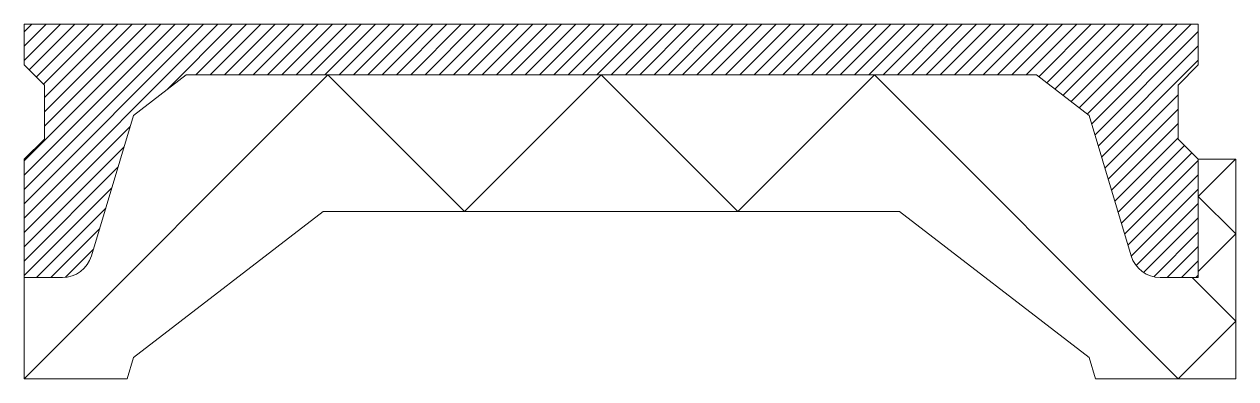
# Model space of a CAD drawing. Header units: metres. Extents: x 0 to 1197, y 0 to 350.
import ezdxf

# ---------------------------------------------------------------- set-up
doc = ezdxf.new("R2010")
doc.units = ezdxf.units.M
doc.layers.add('A-DETL-GENF', color=92, linetype='Continuous', lineweight=18)

# ---------------------------------------------------------------- blocks, each defined once
blk = doc.blocks.new('23 Dycore Ribbenvloer - Type R350_1_2m_ RC3_0-3538480-00_0 Basismaterialen')
at = {"layer": 'A-DETL-GENF', "lineweight": 5}
h = blk.add_hatch(dxfattribs=at)
h.set_pattern_fill('FP_669', color=256, style=0, pattern_type=2)
h.set_pattern_definition([(45, (9019.317, 10634.54), (-7.071068, 7.071068), [])])
h.paths.add_polyline_path([(1122.3, 100), (1160, 100), (1160, 216.7), (1140, 236.7), (1140, 290), (1160, 310), (1160, 350), (0, 350), (0, 310), (20, 290), (20, 236.7), (0, 216.7), (0, 100), (37.7, 100), (41.5, 100.3), (45.3, 101), (48.9, 102.2), (52.4, 103.8), (55.6, 105.9), (58.5, 108.4), (61.1, 111.2), (63.3, 114.4), (65.1, 117.8), (66.4, 121.4), (108, 260), (160, 300), (1000, 300), (1052, 260), (1093.6, 121.4), (1094.9, 117.8), (1096.7, 114.4), (1098.9, 111.2), (1101.5, 108.4), (1104.4, 105.9), (1107.6, 103.8), (1111.1, 102.2), (1114.7, 101), (1118.5, 100.3)])
at = {"layer": 'A-DETL-GENF'}
for p, q in [((1160, 350), (0, 350)), ((0, 350), (0, 310)), ((1160, 310), (1160, 350)), ((0, 310), (20, 290)), ((0, 0), (300, 300)), ((108, 260), (160, 300)), ((160, 300), (1000, 300)), ((300, 300), (435, 165)), ((435, 165), (570, 300)), ((570, 300), (705, 165)), ((705, 165), (840, 300)), ((840, 300), (1140, 0)), ((1000, 300), (1052, 260)), ((1140, 290), (1160, 310)), ((20, 290), (20, 236.7)), ((1140, 236.7), (1140, 290)), ((66.4, 121.4), (108, 260)), ((1052, 260), (1093.6, 121.4)), ((20, 236.7), (0, 216.7)), ((1160, 216.7), (1140, 236.7)), ((0, 216.7), (0, 100)), ((1197, 216.7), (1160, 216.7)), ((1160, 180), (1196.7, 216.7)), ((1160, 100), (1160, 216.7)), ((1197, 0), (1197, 216.7)), ((1197, 143), (1160, 180)), ((108, 21), (295.2, 165)), ((295.2, 165), (864.8, 165)), ((864.8, 165), (1052, 21)), ((1160, 106), (1197, 143)), ((0, 100), (0, 0)), ((0, 100), (37.7, 100)), ((1122.3, 100), (1160, 100)), ((1197, 57), (1154, 100)), ((1140, 0), (1197, 57)), ((101.7, 0), (108, 21)), ((1052, 21), (1058.3, 0)), ((0, 0), (101.7, 0)), ((1058.3, 0), (1160, 0)), ((1160, 0), (1197, 0))]:
    blk.add_line(p, q, dxfattribs=at)
for centre, start, end in [((37.7, 130), 270, 343.3008), ((1122.3, 130), 196.6992, 270)]:
    blk.add_arc(centre, 30, start, end, dxfattribs=at)

msp = doc.modelspace()

# ---------------------------------------------------------------- block references
msp.add_blockref('23 Dycore Ribbenvloer - Type R350_1_2m_ RC3_0-3538480-00_0 Basismaterialen', (0, 0))

doc.saveas('drawing.dxf')
